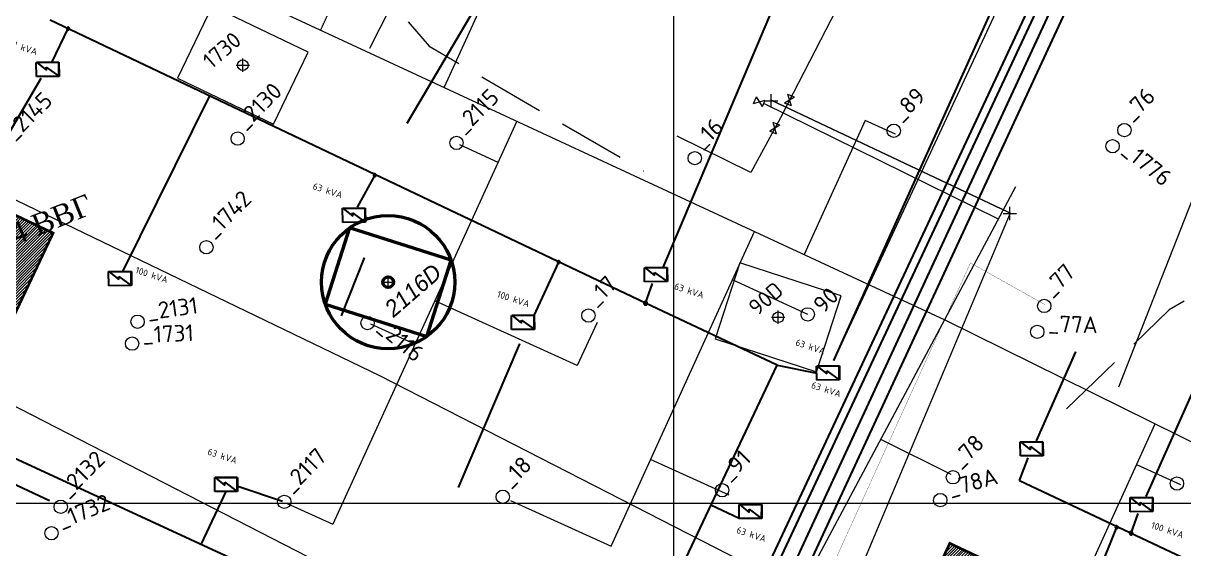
# Model space of a CAD drawing. Header units: millimetres. Extents: x 519 to 9564855, y -810 to 5021775.
# Drawn here: x 9528512 to 9529383, y 5000966 to 5001361 of the extents above; entities that cross this region are included whole.
import ezdxf

# ---------------------------------------------------------------- set-up
doc = ezdxf.new("R2010")
doc.units = ezdxf.units.MM
doc.header["$LTSCALE"] = 2
doc.header["$MEASUREMENT"] = 0
doc.header["$PDMODE"] = 2
doc.header["$PDSIZE"] = 5
for name, pattern in [('92051501$0$GROUND2', [35, 25, -10]), ('ACAD_ISO04W100', [30, 24, -3, 0, -3]), ('DASHED', [0.75, 0.5, -0.25])]:
    doc.linetypes.add(name, pattern=pattern)
for name, color, linetype in [('COMPOUND', 3, 'Continuous'), ('FIBERGLASS', 212, 'Continuous'), ('GRID_PULKOVO', 7, 'Continuous'), ('OilColl&Flowlines', 3, 'Continuous'), ('OLD WELLS(dr.bfr2000)', 24, 'Continuous'), ('ROAD_FIELD', 255, '92051501$0$GROUND2'), ('stage 7.frame', 7, 'Continuous'), ('vodovod', 5, 'Continuous'), ('Скважины на 2015 год', 7, 'Continuous'), ('ТХ_выкидные линии', 24, 'Continuous')]:
    doc.layers.add(name, color=color, linetype=linetype)
for name, color, linetype, lineweight in [('PPLINE_GAS', 4, 'GAS_LINE', 30), ('PWLINE', 6, 'Continuous', 20), ('severniy kollektor', 3, 'ACAD_ISO04W100', 30), ('WELLS(drilled after 2000y)', 6, 'Continuous', 40), ('Новый водовод', 5, 'g_122_vpr', 30), ('Скважины на 2023 год (доп.)', 201, 'Continuous', 20), ('Скважины на 2024 год-125', 10, 'Continuous', 40), ('Скважины на 2026', 222, 'Continuous', 50), ('Электро', 1, 'Continuous', 30), ('Электроснаб', 1, 'Continuous', 18), ('Электроснабжене', 1, 'Continuous', 18)]:
    doc.layers.add(name, color=color, linetype=linetype, lineweight=lineweight)
doc.styles.add('92051501$0$STANDARD', font='simplex.shx')
doc.styles.add('Elect', font='isocpeur.ttf')
doc.styles.add('Line_GUGK', font='')
doc.styles.get("Standard").update_dxf_attribs({"font": 'isocpeur.ttf', "width": 0.5})
doc.styles.get('Line_GUGK').set_extended_font_data('Bm431', italic=True)
doc.linetypes.add('g_122_vpr', pattern='A,2,-2,3,-0.6,["Впр",Line_GUGK,S=2,R=0,X=0,Y=-1],-6.4,3,-2,8,-2,8,-2,6', length=45)
doc.linetypes.add('GAS_LINE', pattern='A,0.5,-0.2,["G",92051501$0$STANDARD,S=0.1,R=0,X=-0.1,Y=-0.05],-0.05', length=0.75)
doc.linetypes.add('WTR_LINE', pattern='A,0.5,-0.2,["W",92051501$0$STANDARD,S=0.1,R=0,X=-0.1,Y=-0.05],-0.05', length=0.75)

msp = doc.modelspace()

# ---------------------------------------------------------------- hatches: boundary and pattern name
at = {"layer": 'Скважины на 2015 год', "linetype": 'ByBlock', "lineweight": 0, "ltscale": 5}
h = msp.add_hatch(dxfattribs=at)
h.set_pattern_fill('ANSI31', color=5, scale=12, style=0)
h.set_pattern_definition([(45, (0, 0), (-1.06066017178, 1.06066017178), [])])
h.paths.add_polyline_path([(9528504.837, 5001139.755), (9528423.237, 5001178.555), (9528453.437, 5001241.255), (9528534.737, 5001203.055)])
h.paths.add_polyline_path([(9528457.66573, 5001164.38848), (9528569.83702, 5001209.70837), (9528557.03941, 5001241.38372), (9528444.86813, 5001196.06383)], flags=9)
h = msp.add_hatch(dxfattribs=at)
h.set_pattern_fill('ANSI31', color=5, scale=12, style=0)
h.set_pattern_definition([(45, (754.0247, -271.4405), (-1.06066017178, 1.06066017178), [])])
h.paths.add_polyline_path([(9529258.86167, 5000868.31447), (9529177.26167, 5000907.11447), (9529207.46167, 5000969.81447), (9529288.76167, 5000931.61447)])
h.paths.add_polyline_path([(9529174.18148, 5000944.82339), (9529285.37945, 5000989.75004), (9529304.49339, 5000942.44112), (9529193.29542, 5000897.51447)], flags=9)

# ---------------------------------------------------------------- linework, layer by layer
at = {"color": 6, "linetype": 'ByBlock', "lineweight": 0, "ltscale": 80}
for p, q in [((9528514.119, 5001458.2, 0.01), (9529203.64282, 5001137.80937)), ((9529203.64282, 5001137.80937), (9529775.22333, 5000854.24428))]:
    msp.add_line(p, q, dxfattribs=at)
at = {"color": 6, "lineweight": 0}
for p, q in [((9529081.84756, 5001292.28708), (9529126.85286, 5001379.72333)), ((9529243.48848, 5001213.52576), (9529067.85305, 5001300.12934)), ((9529081.84756, 5001292.28708), (9529058.10751, 5001248.27667)), ((9529058.10751, 5001248.27667), (9529002.769, 5001275.533)), ((9529001.27283, 5000758.41517), (9529256.97889, 5001237.80145))]:
    msp.add_line(p, q, dxfattribs=at)
at = {"layer": 'COMPOUND', "lineweight": 0, "const_width": 2}
for points in [[(9528505.04563, 5001140.19668), (9528423.55244, 5001178.40501), (9528453.437, 5001241.255), (9528534.65885, 5001202.88955), (9528505.04563, 5001140.19668)], [(9529259.0703, 5000868.75615), (9529177.57711, 5000906.96448), (9529207.46167, 5000969.81447), (9529288.68351, 5000931.44902), (9529259.0703, 5000868.75615)]]:
    msp.add_lwpolyline(points, dxfattribs=at)
at = {"layer": 'GRID_PULKOVO', "lineweight": 0}
for p, q in [((9529000, 5011000), (9529000, 4992000)), ((9519000, 5001000), (9533000, 5001000))]:
    msp.add_line(p, q, dxfattribs=at)
at = {"layer": 'OilColl&Flowlines', "lineweight": 0}
msp.add_lwpolyline([(9529135.82347, 5000745.21225), (9529131.837, 5000746.855), (9529113.637, 5000760.055), (9528410.537, 5001121.555), (9528444.84768, 5001187.65532)], dxfattribs=at)
at = {"layer": 'OLD WELLS(dr.bfr2000)', "lineweight": 0}
for centre in [(9529165.4, 5001279.7), (9529338.4, 5001280.2), (9528673.1, 5001273.8), (9528837.3, 5001270.6), (9529329.6, 5001268.1), (9529016.1, 5001259.1), (9528649.6, 5001192.2), (9528936.3, 5001140.9), (9529100.8, 5001141.8), (9529278.3, 5001148.1), (9528598, 5001136.3), (9528770.6, 5001135.3), (9529273.1, 5001128.7), (9528593.9, 5001119.8), (9529209.8, 5001019.4), (9529036.6, 5001009.7), (9529377.9, 5001014.7), (9528708.1, 5001001), (9528872, 5001004.8), (9529200.3, 5001002.3), (9528540.3, 5000997.3), (9528533.4, 5000977.4)]:
    msp.add_circle(centre, 5, dxfattribs=at)
at = {"layer": 'PPLINE_GAS', "linetype": 'GAS_LINE', "lineweight": 0, "ltscale": 20}
for p, q in [((9528472.7, 5001244.1), (9528779.5, 5001095.9)), ((9528779.5, 5001095.9), (9529168.1, 5000896.8))]:
    msp.add_line(p, q, dxfattribs=at)
at = {"layer": 'PWLINE', "color": 6, "linetype": 'DASHED', "lineweight": 0, "ltscale": 0.3}
msp.add_line((9528735.40456, 5001355.37858, 0.00679), (9528823.73964, 5001547.09777), dxfattribs=at)
at = {"layer": 'PWLINE', "color": 6, "lineweight": 0}
for p, q in [((9529060.25238, 5001300.09948), (9529062.29359, 5001305.27517)), ((9529060.25238, 5001300.09948), (9529068.85457, 5001302.74432)), ((9529066.91322, 5001297.82181), (9529062.29359, 5001305.27517)), ((9529066.91322, 5001297.82181), (9529068.85457, 5001302.74432)), ((9529090.92827, 5001304.9987), (9529083.47491, 5001300.37907)), ((9529088.65061, 5001298.33786), (9529086.00577, 5001306.94005)), ((9529090.92827, 5001304.9987), (9529086.00577, 5001306.94005)), ((9529088.65061, 5001298.33786), (9529083.47491, 5001300.37907)), ((9529077.52259, 5001277.23195), (9529074.87774, 5001285.83415)), ((9529079.80025, 5001283.89279), (9529074.87774, 5001285.83415)), ((9529079.80025, 5001283.89279), (9529072.34689, 5001279.27316)), ((9529077.52259, 5001277.23195), (9529072.34689, 5001279.27316))]:
    msp.add_line(p, q, dxfattribs=at)
at = {"layer": 'ROAD_FIELD', "lineweight": 0, "flags": 128}
for points in [[(9527566.853, 5001840.395), (9528187.561, 5001701.414), (9528278.41573, 5001689.84587), (9528524.353, 5001685.987), (9528816.701, 5001343.301), (9528977.60795, 5001249.52662)], [(9529838.279, 5001316.507), (9529673.226, 5001294.669), (9529443.781, 5001187.255), (9529372.12688, 5001145.25938), (9529285.01105, 5001061.27434)]]:
    msp.add_lwpolyline(points, dxfattribs=at)
at = {"layer": 'severniy kollektor', "linetype": 'Continuous', "lineweight": 0}
msp.add_lwpolyline([(9529172.00405, 5002305.90097), (9529114.9734, 5002135.6546), (9529111.8907, 5002118.8999), (9529090.1766, 5002054.6441), (9528946.9422, 5001656.701), (9528924.8396, 5001608.2294), (9528882.0575, 5001529.5259), (9528812.9724, 5001414.4456), (9528795.2721, 5001387.5684), (9528772.12, 5001341.53)], dxfattribs=at)
at = {"layer": 'severniy kollektor', "linetype": 'Continuous', "lineweight": 0, "elevation": 0.1804}
msp.add_lwpolyline([(9529728.7482, 5002126.3315), (9529641.9653, 5001878.0033), (9529503.3763, 5001514.6599), (9529395.3764, 5001243.1631), (9529333.9974, 5001087.1802)], dxfattribs=at)
at = {"layer": 'stage 7.frame', "color": 6, "lineweight": 0}
msp.add_line((9529208.463, 5001021.404), (9529155.65223, 5001047.83877), dxfattribs=at)
at = {"layer": 'vodovod', "linetype": 'WTR_LINE', "lineweight": 0, "ltscale": 5, "const_width": 0.2}
msp.add_lwpolyline([(9529015.0833, 5000723.32951), (9529076.84359, 5000859.16322), (9529110.68292, 5000933.5884), (9529168.78782, 5001061.38254), (9529222.93089, 5001180.46314), (9529278.75116, 5001149.15664)], dxfattribs=at)
at = {"layer": 'WELLS(drilled after 2000y)', "linetype": 'ByBlock', "lineweight": 0, "ltscale": 200, "const_width": 0.2}
for points in [[(9528828.00777, 5001312.35004), (9528923.44172, 5001522.07267), (9529111.94289, 5001436.27918), (9529131.91775, 5001480.16694), (9529134.07266, 5001542.75346)], [(9529098.20529, 5001186.80143), (9529144.02156, 5001287.46665), (9529166.77566, 5001277.11046)], [(9528868.43151, 5001256.19377), (9528839.49566, 5001269.35146)], [(9528821.01518, 5001151.97192), (9528927.94444, 5001103.30468), (9528942.72166, 5001135.77246)], [(9528806.22248, 5001119.51118), (9528772.77466, 5001134.73446)], [(9529313.08066, 5000877.26446), (9529337.37729, 5000930.6478), (9529308.8642, 5000943.6251), (9529361.58223, 5001059.45452)]]:
    msp.add_lwpolyline(points, dxfattribs=at)
for points, elevation in [([(9528514.119, 5001458.2), (9528735.40456, 5001355.37858), (9529013.22506, 5001226.28792), (9529203.64282, 5001137.80937)], 0.01), ([(9528882.49988, 5001287.03001), (9528744.62239, 5000984.09246), (9528710.34466, 5000999.69346)], 0.00466), ([(9529060.952, 5001204.11136), (9528953.3407, 5000967.67317), (9528877.93166, 5001001.99446)], 0.00207), ([(9528982.9814, 5001032.79825), (9529041.78766, 5001006.03346)], 0.00207)]:
    msp.add_lwpolyline(points, dxfattribs=dict(at, elevation=elevation))
at = {"layer": 'Новый водовод', "color": 5, "linetype": 'WTR_LINE', "lineweight": 0, "ltscale": 40, "const_width": 1}
msp.add_lwpolyline([(9529073.59, 5001302.58), (9529252.8, 5001217.83), (9529066.5442, 5000774.6718)], dxfattribs=at)
at = {"layer": 'Новый водовод', "color": 5, "linetype": 'WTR_LINE', "lineweight": 0, "ltscale": 40}
for p in [(9529073.39, 5001302.28), (9529252.6, 5001217.53)]:
    msp.add_point(p, dxfattribs=at)
at = {"layer": 'Скважины на 2015 год', "color": 5, "linetype": 'ByBlock', "lineweight": 0, "ltscale": 5, "const_width": 0.2}
for points in [[(9528504.837, 5001139.755), (9528423.237, 5001178.555), (9528453.437, 5001241.255), (9528534.737, 5001203.055), (9528504.837, 5001139.755)], [(9529258.86167, 5000868.31447), (9529177.26167, 5000907.11447), (9529207.46167, 5000969.81447), (9529288.76167, 5000931.61447), (9529258.86167, 5000868.31447)]]:
    msp.add_lwpolyline(points, dxfattribs=at)
at = {"layer": 'Скважины на 2023 год (доп.)', "color": 0, "linetype": 'ByBlock', "lineweight": 0}
msp.add_lwpolyline([(9528726.03747, 5001338.76352), (9528653.89653, 5001373.34219), (9528627.96253, 5001319.23648), (9528700.10347, 5001284.65781)], close=True, dxfattribs=at)
msp.add_circle((9528677, 5001329), 4, dxfattribs=at)
msp.add_point((9528677, 5001329), dxfattribs=at)
at = {"layer": 'Скважины на 2024 год-125', "color": 0, "linetype": 'ByBlock', "lineweight": 0}
msp.add_lwpolyline([(9529031.38723, 5001123.42898), (9529107.47175, 5001098.70762), (9529126.01277, 5001155.77102), (9529049.92825, 5001180.49238)], close=True, dxfattribs=at)
msp.add_circle((9529078.7, 5001139.6), 4, dxfattribs=at)
msp.add_point((9529078.7, 5001139.6), dxfattribs=at)
at = {"layer": 'Скважины на 2026', "linetype": 'ByBlock', "ltscale": 50}
msp.add_lwpolyline([(9528738.77913, 5001149.56257), (9528815.00178, 5001125.27044), (9528833.22087, 5001182.43743), (9528756.99822, 5001206.72956)], close=True, dxfattribs=at)
msp.add_circle((9528786, 5001166), 50, dxfattribs=at)
at = {"layer": 'Скважины на 2026', "linetype": 'ByBlock'}
msp.add_circle((9528786, 5001166), 4, dxfattribs=at)
at = {"layer": 'Скважины на 2026', "linetype": 'ByBlock', "lineweight": 0}
msp.add_point((9528786, 5001166), dxfattribs=at)
at = {"layer": 'ТХ_выкидные линии', "lineweight": 0, "ltscale": 25}
for p, q in [((9528923.45677, 5001522.06582), (9528828.00777, 5001312.35004)), ((9528882.49988, 5001287.03001, 0.00466), (9528744.59446, 5000984.10517)), ((9529144.02156, 5001287.46665), (9529098.20529, 5001186.80143)), ((9529166.77566, 5001277.11046), (9529144.02156, 5001287.46665)), ((9528839.49566, 5001269.35146), (9528868.43151, 5001256.19377)), ((9528953.32383, 5000967.68084), (9529060.952, 5001204.11136, 0.00207)), ((9529100.8, 5001141.8), (9529044.39314, 5001167.77379)), ((9528927.94444, 5001103.30468), (9528820.99971, 5001151.97897)), ((9528772.77466, 5001134.73446), (9528806.22248, 5001119.51118)), ((9528942.72166, 5001135.77246), (9528927.94444, 5001103.30468)), ((9529308.8642, 5000943.6251), (9529361.58223, 5001059.45452)), ((9529041.78766, 5001006.03346), (9528982.96454, 5001032.80592)), ((9529380.83766, 5001013.72446), (9529347.64472, 5001028.83173)), ((9528710.34466, 5000999.69346), (9528744.59446, 5000984.10517)), ((9528877.93166, 5001001.99446), (9528953.32383, 5000967.68084))]:
    msp.add_line(p, q, dxfattribs=at)
at = {"layer": 'Электро'}
for p, q in [((9529655.30924, 5002203.91016, 0), (9528772.76301, 5000315.04433, 0)), ((9529647.39085, 5002172.55133, 0), (9528778.60908, 5000313.14483, 0)), ((9528800.23721, 5001285.45238, -0.00006), (9528948.30282, 5001536.21703, -0.00006)), ((9528979.17496, 5001150.11899, -0.00006), (9528532.36599, 5001362.86425, -0.00006)), ((9528533.65308, 5001331.09586, -0.00006), (9528545.84212, 5001356.4433, -0.00006)), ((9528521.98142, 5001331.02443, 0), (9528539.02985, 5001331.12876, 0)), ((9528522.04612, 5001320.45207, 0), (9528521.98142, 5001331.02443, 0)), ((9528538.9326, 5001331.03031, 0), (9528522.337, 5001330.92875, 0)), ((9528522.337, 5001330.92875, 0), (9528529.54878, 5001325.10151, 0)), ((9528538.85891, 5001320.58785, 0), (9528538.9326, 5001331.03031, 0)), ((9528539.02985, 5001331.12876, 0), (9528539.09455, 5001320.55641, 0)), ((9528497.0926, 5001270.32423, -0.00006), (9528525.56284, 5001319.28846, -0.00006)), ((9528539.09455, 5001320.55641, 0), (9528522.04612, 5001320.45207, 0)), ((9528529.54878, 5001325.10151, 0), (9528529.53424, 5001327.47675, 0)), ((9528529.53424, 5001327.47675, 0), (9528538.85891, 5001320.58785, 0)), ((9528775.89657, 5001246.34454, -0.00006), (9528762.72158, 5001222.20309, -0.00006)), ((9528751.82989, 5001221.48259, 0), (9528768.87832, 5001221.58693, 0)), ((9528751.89459, 5001210.91024, 0), (9528751.82989, 5001221.48259, 0)), ((9528768.78107, 5001221.48848, 0), (9528752.18547, 5001221.38691, 0)), ((9528752.18547, 5001221.38691, 0), (9528759.39725, 5001215.55968, 0)), ((9528759.39725, 5001215.55968, 0), (9528759.38271, 5001217.93491, 0)), ((9528759.38271, 5001217.93491, 0), (9528768.70737, 5001211.04602, 0)), ((9528768.70737, 5001211.04602, 0), (9528768.78107, 5001221.48848, 0)), ((9528768.87832, 5001221.58693, 0), (9528768.94302, 5001211.01458, 0)), ((9528768.94302, 5001211.01458, 0), (9528751.89459, 5001210.91024, 0)), ((9528768.13727, 5001184.36107, -0.00006), (9528750.84706, 5001140.68088, -0.00006)), ((9528895.5687, 5001141.02213, -0.00006), (9528913.98297, 5001181.03562, -0.00006)), ((9528576.26726, 5001173.90761), (9528593.3157, 5001174.01195)), ((9528576.33197, 5001163.33526), (9528576.26726, 5001173.90761)), ((9528576.62284, 5001173.81193), (9528583.83462, 5001167.9847)), ((9528593.14475, 5001163.47103), (9528593.21844, 5001173.9135)), ((9528593.3157, 5001174.01195), (9528593.3804, 5001163.43959)), ((9528978.41284, 5001176.85261, 0), (9528995.46127, 5001176.95694, 0)), ((9528978.47755, 5001166.28026, 0), (9528978.41284, 5001176.85261, 0)), ((9528995.36402, 5001176.85849, 0), (9528978.76842, 5001176.75693, 0)), ((9528978.76842, 5001176.75693, 0), (9528985.9802, 5001170.9297, 0)), ((9528985.9802, 5001170.9297, 0), (9528985.96566, 5001173.30493, 0)), ((9528985.96566, 5001173.30493, 0), (9528995.29033, 5001166.41603, 0)), ((9528995.29033, 5001166.41603, 0), (9528995.36402, 5001176.85849, 0)), ((9528995.46127, 5001176.95694, 0), (9528995.52598, 5001166.38459, 0)), ((9528593.3804, 5001163.43959), (9528576.33197, 5001163.33526)), ((9528583.83462, 5001167.9847), (9528583.82009, 5001170.35993)), ((9528583.82009, 5001170.35993), (9528593.14475, 5001163.47103)), ((9528995.52598, 5001166.38459, 0), (9528978.47755, 5001166.28026, 0)), ((9528979.17496, 5001150.11899, -0.00006), (9528984.35257, 5001164.87698, -0.00006)), ((9529077.78938, 5001103.69675, -0.00006), (9528979.17496, 5001150.11899, -0.00006)), ((9528878.61752, 5001141.01624, 0), (9528895.66595, 5001141.12058, 0)), ((9528878.68223, 5001130.44389, 0), (9528878.61752, 5001141.01624, 0)), ((9528895.5687, 5001141.02213, 0), (9528878.9731, 5001140.92057, 0)), ((9528878.9731, 5001140.92057, 0), (9528886.18488, 5001135.09333, 0)), ((9528886.18488, 5001135.09333, 0), (9528886.17034, 5001137.46857, 0)), ((9528886.17034, 5001137.46857, 0), (9528895.49501, 5001130.57967, 0)), ((9528895.49501, 5001130.57967, 0), (9528895.5687, 5001141.02213, 0)), ((9528895.66595, 5001141.12058, 0), (9528895.73066, 5001130.54823, 0)), ((9528895.73066, 5001130.54823, 0), (9528878.68223, 5001130.44389, 0)), ((9528884.49971, 5001119.5662, 0), (9528838.6002, 5001011.82443, 0)), ((9528948.62165, 5000829.30672, -0.00006), (9529077.78938, 5001103.69675, -0.00006)), ((9529107.50802, 5001102.97461, 0.00006), (9529124.55645, 5001103.07895, 0.00006)), ((9529107.57272, 5001092.40226, 0.00006), (9529107.50802, 5001102.97461, 0.00006)), ((9529124.4592, 5001102.9805, 0.00006), (9529107.8636, 5001102.87893, 0.00006)), ((9529107.8636, 5001102.87893, 0.00006), (9529115.07538, 5001097.0517, 0.00006)), ((9529124.3855, 5001092.53804, 0.00006), (9529124.4592, 5001102.9805, 0.00006)), ((9529124.55645, 5001103.07895, 0.00006), (9529124.62115, 5001092.5066, 0.00006)), ((9529115.07538, 5001097.0517, 0.00006), (9529115.06084, 5001099.42693, 0.00006)), ((9529115.06084, 5001099.42693, 0.00006), (9529124.3855, 5001092.53804, 0.00006)), ((9529124.62115, 5001092.5066, 0.00006), (9529107.57272, 5001092.40226, 0.00006)), ((9528948.62165, 5000829.30672, -0.00006), (9528413.71211, 5001075.95935, -0.00006)), ((9529260.31269, 5001046.00863, 0.00006), (9529277.36112, 5001046.11297, 0.00006)), ((9529260.3774, 5001035.43628, 0.00006), (9529260.31269, 5001046.00863, 0.00006)), ((9529277.26387, 5001046.01452, 0.00006), (9529260.66827, 5001045.91295, 0.00006)), ((9529260.66827, 5001045.91295, 0.00006), (9529267.88005, 5001040.08572, 0.00006)), ((9529267.88005, 5001040.08572, 0.00006), (9529267.86551, 5001042.46095, 0.00006)), ((9529267.86551, 5001042.46095, 0.00006), (9529277.19018, 5001035.57205, 0.00006)), ((9529277.19018, 5001035.57205, 0.00006), (9529277.26387, 5001046.01452, 0.00006)), ((9529277.36112, 5001046.11297, 0.00006), (9529277.42583, 5001035.54061, 0.00006)), ((9529259.81402, 5001016.99817, 0), (9529266.25242, 5001034.033, 0)), ((9529277.42583, 5001035.54061, 0.00006), (9529260.3774, 5001035.43628, 0.00006)), ((9528531.96087, 5001001.84259), (9528476.69086, 5001027.66973, -0.00005)), ((9528655.86329, 5001019.24104, 0), (9528672.91172, 5001019.34537, 0)), ((9528655.92799, 5001008.66868, 0), (9528655.86329, 5001019.24104, 0)), ((9528672.81447, 5001019.24692, 0), (9528656.21887, 5001019.14536, 0)), ((9528656.21887, 5001019.14536, 0), (9528663.43065, 5001013.31812, 0)), ((9528663.43065, 5001013.31812, 0), (9528663.41611, 5001015.69336, 0)), ((9528663.41611, 5001015.69336, 0), (9528672.74078, 5001008.80446, 0)), ((9528672.74078, 5001008.80446, 0), (9528672.81447, 5001019.24692, 0)), ((9528672.91172, 5001019.34537, 0), (9528672.97643, 5001008.77302, 0)), ((9529259.81402, 5001016.99817, 0), (9529456.68352, 5000923.92385, 0)), ((9528672.97643, 5001008.77302, 0), (9528655.92799, 5001008.66868, 0)), ((9528706.76509, 5001001.34648, -0.00006), (9528673.15812, 5001012.46642, -0.00006)), ((9529049.43, 5000988.42349, 0), (9529028.22428, 5000998.40598, -0.00006)), ((9529049.3653, 5000998.99584, 0), (9529066.41373, 5000999.10017, 0)), ((9529049.43, 5000988.42349, 0), (9529049.3653, 5000998.99584, 0)), ((9529066.31648, 5000999.00172, 0), (9529049.72088, 5000998.90016, 0)), ((9529049.72088, 5000998.90016, 0), (9529056.93266, 5000993.07293, 0)), ((9529066.24279, 5000988.55926, 0), (9529066.31648, 5000999.00172, 0)), ((9529066.41373, 5000999.10017, 0), (9529066.47843, 5000988.52782, 0)), ((9529342.76181, 5001004.15611, 0), (9529359.81024, 5001004.26045, 0)), ((9529342.82651, 5000993.58376, 0), (9529342.76181, 5001004.15611, 0)), ((9529359.71299, 5001004.162, 0), (9529343.11739, 5001004.06043, 0)), ((9529343.11739, 5001004.06043, 0), (9529350.32917, 5000998.2332, 0)), ((9529350.32917, 5000998.2332, 0), (9529350.31463, 5001000.60843, 0)), ((9529350.31463, 5001000.60843, 0), (9529359.6393, 5000993.71954, 0)), ((9529359.6393, 5000993.71954, 0), (9529359.71299, 5001004.162, 0)), ((9529359.81024, 5001004.26045, 0), (9529359.87494, 5000993.6881, 0)), ((9529066.47843, 5000988.52782, 0), (9529049.43, 5000988.42349, 0)), ((9529056.93266, 5000993.07293, 0), (9529056.91812, 5000995.44816, 0)), ((9529056.91812, 5000995.44816, 0), (9529066.24279, 5000988.55926, 0)), ((9529359.87494, 5000993.6881, 0), (9529342.82651, 5000993.58376, 0)), ((9529343.52393, 5000977.4225, -0.00006), (9529348.70154, 5000992.18048, -0.00006)), ((9529332.55568, 5000981.97193, 0), (9529290.53532, 5000877.3173, 0))]:
    msp.add_line(p, q, dxfattribs=at)
at = {"layer": 'Электро', "ltscale": 0.05}
for p, q in [((9528992.31592, 5001176.93769, -0.00006), (9529149.49711, 5001547.9203, -0.00006)), ((9529120.48457, 5001107.05198, 0), (9529274.19658, 5001448.31735, 0)), ((9529531.93757, 5001404.76598, -0.00006), (9529354.57619, 5001004.90769, -0.00006)), ((9529301.81395, 5001113.68878, 0), (9529272.12707, 5001046.7602, 0)), ((9528645.60986, 5000969.02877, -0.00006), (9528664.45221, 5001008.72085, -0.00006))]:
    msp.add_line(p, q, dxfattribs=at)
at = {"layer": 'Электро', "ltscale": 50}
for p, q in [((9528651.88752, 5001305.95483, -0.00006), (9528586.67997, 5001173.87348)), ((9529077.78938, 5001103.69675, -0.00006), (9529107.54037, 5001097.68844, 0.00006))]:
    msp.add_line(p, q, dxfattribs=at)
at = {"layer": 'Электро', "elevation": -0.00006}
for points in [[(9528790.95275, 5000306.4238), (9529596.95307, 5002048.26732)], [(9529599.6397, 5002029.34297), (9528800.12121, 5000302.43139)]]:
    msp.add_lwpolyline(points, dxfattribs=at)
at = {"layer": 'Электро', "ltscale": 25}
for centre, radius, start, end in [((9528545.84157, 5001356.44348, -0.00006), 1, 162, 342), ((9528545.84157, 5001356.44348, -0.00006), 1, 342, 162), ((9528775.89602, 5001246.34473, -0.00006), 1, 162, 342), ((9528775.89602, 5001246.34473, -0.00006), 1, 342, 162), ((9528913.98242, 5001181.03581, -0.00006), 1, 162, 342), ((9528913.98242, 5001181.03581, -0.00006), 1, 342, 162), ((9528979.17496, 5001150.11899, -0.00006), 1.25, 162, 342), ((9528979.17496, 5001150.11899, -0.00006), 1.25, 342, 162), ((9529332.55568, 5000981.97193, 0), 1, 162, 342), ((9529332.55568, 5000981.97193, 0), 1, 342, 162), ((9529343.52393, 5000977.4225, -0.00006), 1.25, 162, 342), ((9529343.52393, 5000977.4225, -0.00006), 1.25, 342, 162)]:
    msp.add_arc(centre, radius, start, end, dxfattribs=at)
at = {"layer": 'Электроснаб', "color": 1, "lineweight": 0}
for p, q in [((9529655.30924, 5002203.91016, 0), (9528772.76301, 5000315.04433, 0)), ((9529647.39085, 5002172.55133, 0), (9528778.60908, 5000313.14483, 0)), ((9528979.17496, 5001150.11899, -0.00006), (9528532.36599, 5001362.86425, -0.00006)), ((9529077.78938, 5001103.69675, -0.00006), (9528979.17496, 5001150.11899, -0.00006)), ((9528948.62165, 5000829.30672, -0.00006), (9529077.78938, 5001103.69675, -0.00006)), ((9528948.62165, 5000829.30672, -0.00006), (9528413.71211, 5001075.95935, -0.00006)), ((9529259.81402, 5001016.99817, 0), (9529266.25242, 5001034.033, 0)), ((9529259.81402, 5001016.99817, 0), (9529456.68352, 5000923.92385, 0)), ((9529049.43, 5000988.42349, 0), (9529028.22428, 5000998.40598, -0.00006)), ((9529343.52393, 5000977.4225, -0.00006), (9529348.70154, 5000992.18048, -0.00006)), ((9529332.55568, 5000981.97193, 0), (9529290.53532, 5000877.3173, 0))]:
    msp.add_line(p, q, dxfattribs=at)
at = {"layer": 'Электроснаб', "color": 1, "linetype": 'ByBlock', "lineweight": 0, "ltscale": 0.05}
for p, q in [((9528992.31592, 5001176.93769, -0.00006), (9529149.49711, 5001547.9203, -0.00006)), ((9529531.93757, 5001404.76598, -0.00006), (9529354.57619, 5001004.90769, -0.00006)), ((9529301.81395, 5001113.68878, 0), (9529272.12707, 5001046.7602, 0)), ((9528645.60986, 5000969.02877, -0.00006), (9528664.45221, 5001008.72085, -0.00006))]:
    msp.add_line(p, q, dxfattribs=at)
at = {"layer": 'Электроснаб', "color": 1, "linetype": 'ByBlock', "lineweight": 0}
for p, q in [((9528800.23721, 5001285.45238, -0.00006), (9528948.30282, 5001536.21703, -0.00006)), ((9528533.65308, 5001331.09586, -0.00006), (9528545.84212, 5001356.4433, -0.00006)), ((9528521.98142, 5001331.02443, 0), (9528539.02985, 5001331.12876, 0)), ((9528522.04612, 5001320.45207, 0), (9528521.98142, 5001331.02443, 0)), ((9528538.9326, 5001331.03031, 0), (9528522.337, 5001330.92875, 0)), ((9528522.337, 5001330.92875, 0), (9528529.54878, 5001325.10151, 0)), ((9528538.85891, 5001320.58785, 0), (9528538.9326, 5001331.03031, 0)), ((9528539.02985, 5001331.12876, 0), (9528539.09455, 5001320.55641, 0)), ((9528497.0926, 5001270.32423, -0.00006), (9528525.56284, 5001319.28846, -0.00006)), ((9528539.09455, 5001320.55641, 0), (9528522.04612, 5001320.45207, 0)), ((9528529.54878, 5001325.10151, 0), (9528529.53424, 5001327.47675, 0)), ((9528529.53424, 5001327.47675, 0), (9528538.85891, 5001320.58785, 0)), ((9528775.89657, 5001246.34454, -0.00006), (9528762.72158, 5001222.20309, -0.00006)), ((9528751.82989, 5001221.48259, 0), (9528768.87832, 5001221.58693, 0)), ((9528751.89459, 5001210.91024, 0), (9528751.82989, 5001221.48259, 0)), ((9528768.78107, 5001221.48848, 0), (9528752.18547, 5001221.38691, 0)), ((9528752.18547, 5001221.38691, 0), (9528759.39725, 5001215.55968, 0)), ((9528759.39725, 5001215.55968, 0), (9528759.38271, 5001217.93491, 0)), ((9528759.38271, 5001217.93491, 0), (9528768.70737, 5001211.04602, 0)), ((9528768.70737, 5001211.04602, 0), (9528768.78107, 5001221.48848, 0)), ((9528768.87832, 5001221.58693, 0), (9528768.94302, 5001211.01458, 0)), ((9528768.94302, 5001211.01458, 0), (9528751.89459, 5001210.91024, 0)), ((9528768.13727, 5001184.36107, -0.00006), (9528750.84706, 5001140.68088, -0.00006)), ((9528895.5687, 5001141.02213, -0.00006), (9528913.98297, 5001181.03562, -0.00006)), ((9528576.26726, 5001173.90761), (9528593.3157, 5001174.01195)), ((9528576.33197, 5001163.33526), (9528576.26726, 5001173.90761)), ((9528576.62284, 5001173.81193), (9528583.83462, 5001167.9847)), ((9528593.14475, 5001163.47103), (9528593.21844, 5001173.9135)), ((9528593.3157, 5001174.01195), (9528593.3804, 5001163.43959)), ((9528978.41284, 5001176.85261, 0), (9528995.46127, 5001176.95694, 0)), ((9528978.47755, 5001166.28026, 0), (9528978.41284, 5001176.85261, 0)), ((9528995.36402, 5001176.85849, 0), (9528978.76842, 5001176.75693, 0)), ((9528978.76842, 5001176.75693, 0), (9528985.9802, 5001170.9297, 0)), ((9528985.9802, 5001170.9297, 0), (9528985.96566, 5001173.30493, 0)), ((9528985.96566, 5001173.30493, 0), (9528995.29033, 5001166.41603, 0)), ((9528995.29033, 5001166.41603, 0), (9528995.36402, 5001176.85849, 0)), ((9528995.46127, 5001176.95694, 0), (9528995.52598, 5001166.38459, 0)), ((9528593.3804, 5001163.43959), (9528576.33197, 5001163.33526)), ((9528583.83462, 5001167.9847), (9528583.82009, 5001170.35993)), ((9528583.82009, 5001170.35993), (9528593.14475, 5001163.47103)), ((9528995.52598, 5001166.38459, 0), (9528978.47755, 5001166.28026, 0)), ((9528979.17496, 5001150.11899, -0.00006), (9528984.35257, 5001164.87698, -0.00006)), ((9528878.61752, 5001141.01624, 0), (9528895.66595, 5001141.12058, 0)), ((9528878.68223, 5001130.44389, 0), (9528878.61752, 5001141.01624, 0)), ((9528895.5687, 5001141.02213, 0), (9528878.9731, 5001140.92057, 0)), ((9528878.9731, 5001140.92057, 0), (9528886.18488, 5001135.09333, 0)), ((9528886.18488, 5001135.09333, 0), (9528886.17034, 5001137.46857, 0)), ((9528886.17034, 5001137.46857, 0), (9528895.49501, 5001130.57967, 0)), ((9528895.49501, 5001130.57967, 0), (9528895.5687, 5001141.02213, 0)), ((9528895.66595, 5001141.12058, 0), (9528895.73066, 5001130.54823, 0)), ((9528895.73066, 5001130.54823, 0), (9528878.68223, 5001130.44389, 0)), ((9528884.49971, 5001119.5662, 0), (9528838.6002, 5001011.82443, 0)), ((9529107.50802, 5001102.97461, 0.00006), (9529124.55645, 5001103.07895, 0.00006)), ((9529107.57272, 5001092.40226, 0.00006), (9529107.50802, 5001102.97461, 0.00006)), ((9529124.4592, 5001102.9805, 0.00006), (9529107.8636, 5001102.87893, 0.00006)), ((9529107.8636, 5001102.87893, 0.00006), (9529115.07538, 5001097.0517, 0.00006)), ((9529124.3855, 5001092.53804, 0.00006), (9529124.4592, 5001102.9805, 0.00006)), ((9529124.55645, 5001103.07895, 0.00006), (9529124.62115, 5001092.5066, 0.00006)), ((9529115.07538, 5001097.0517, 0.00006), (9529115.06084, 5001099.42693, 0.00006)), ((9529115.06084, 5001099.42693, 0.00006), (9529124.3855, 5001092.53804, 0.00006)), ((9529124.62115, 5001092.5066, 0.00006), (9529107.57272, 5001092.40226, 0.00006)), ((9529260.31269, 5001046.00863, 0.00006), (9529277.36112, 5001046.11297, 0.00006)), ((9529260.3774, 5001035.43628, 0.00006), (9529260.31269, 5001046.00863, 0.00006)), ((9529277.26387, 5001046.01452, 0.00006), (9529260.66827, 5001045.91295, 0.00006)), ((9529260.66827, 5001045.91295, 0.00006), (9529267.88005, 5001040.08572, 0.00006)), ((9529267.88005, 5001040.08572, 0.00006), (9529267.86551, 5001042.46095, 0.00006)), ((9529267.86551, 5001042.46095, 0.00006), (9529277.19018, 5001035.57205, 0.00006)), ((9529277.19018, 5001035.57205, 0.00006), (9529277.26387, 5001046.01452, 0.00006)), ((9529277.36112, 5001046.11297, 0.00006), (9529277.42583, 5001035.54061, 0.00006)), ((9529277.42583, 5001035.54061, 0.00006), (9529260.3774, 5001035.43628, 0.00006)), ((9528531.96087, 5001001.84259), (9528476.69086, 5001027.66973, -0.00005)), ((9528655.86329, 5001019.24104, 0), (9528672.91172, 5001019.34537, 0)), ((9528655.92799, 5001008.66868, 0), (9528655.86329, 5001019.24104, 0)), ((9528672.81447, 5001019.24692, 0), (9528656.21887, 5001019.14536, 0)), ((9528656.21887, 5001019.14536, 0), (9528663.43065, 5001013.31812, 0)), ((9528663.43065, 5001013.31812, 0), (9528663.41611, 5001015.69336, 0)), ((9528663.41611, 5001015.69336, 0), (9528672.74078, 5001008.80446, 0)), ((9528672.74078, 5001008.80446, 0), (9528672.81447, 5001019.24692, 0)), ((9528672.91172, 5001019.34537, 0), (9528672.97643, 5001008.77302, 0)), ((9528672.97643, 5001008.77302, 0), (9528655.92799, 5001008.66868, 0)), ((9528706.76509, 5001001.34648, -0.00006), (9528673.15812, 5001012.46642, -0.00006)), ((9529049.3653, 5000998.99584, 0), (9529066.41373, 5000999.10017, 0)), ((9529049.43, 5000988.42349, 0), (9529049.3653, 5000998.99584, 0)), ((9529066.31648, 5000999.00172, 0), (9529049.72088, 5000998.90016, 0)), ((9529049.72088, 5000998.90016, 0), (9529056.93266, 5000993.07293, 0)), ((9529066.24279, 5000988.55926, 0), (9529066.31648, 5000999.00172, 0)), ((9529066.41373, 5000999.10017, 0), (9529066.47843, 5000988.52782, 0)), ((9529342.76181, 5001004.15611, 0), (9529359.81024, 5001004.26045, 0)), ((9529342.82651, 5000993.58376, 0), (9529342.76181, 5001004.15611, 0)), ((9529359.71299, 5001004.162, 0), (9529343.11739, 5001004.06043, 0)), ((9529343.11739, 5001004.06043, 0), (9529350.32917, 5000998.2332, 0)), ((9529350.32917, 5000998.2332, 0), (9529350.31463, 5001000.60843, 0)), ((9529350.31463, 5001000.60843, 0), (9529359.6393, 5000993.71954, 0)), ((9529359.6393, 5000993.71954, 0), (9529359.71299, 5001004.162, 0)), ((9529359.81024, 5001004.26045, 0), (9529359.87494, 5000993.6881, 0)), ((9529066.47843, 5000988.52782, 0), (9529049.43, 5000988.42349, 0)), ((9529056.93266, 5000993.07293, 0), (9529056.91812, 5000995.44816, 0)), ((9529056.91812, 5000995.44816, 0), (9529066.24279, 5000988.55926, 0)), ((9529359.87494, 5000993.6881, 0), (9529342.82651, 5000993.58376, 0))]:
    msp.add_line(p, q, dxfattribs=at)
at = {"layer": 'Электроснаб', "color": 1, "linetype": 'ByBlock', "lineweight": 0, "ltscale": 50}
for p, q in [((9528651.88752, 5001305.95483, -0.00006), (9528586.67997, 5001173.87348)), ((9529077.78938, 5001103.69675, -0.00006), (9529107.54037, 5001097.68844, 0.00006))]:
    msp.add_line(p, q, dxfattribs=at)
at = {"layer": 'Электроснаб', "color": 1, "lineweight": 0, "elevation": -0.00006}
for points in [[(9528790.95275, 5000306.4238), (9529596.95307, 5002048.26732)], [(9529599.6397, 5002029.34297), (9528800.12121, 5000302.43139)]]:
    msp.add_lwpolyline(points, dxfattribs=at)
at = {"layer": 'Электроснаб', "color": 1, "linetype": 'ByBlock', "lineweight": 0, "ltscale": 25}
for centre, radius, start, end in [((9528545.84157, 5001356.44348, -0.00006), 1, 162, 342), ((9528545.84157, 5001356.44348, -0.00006), 1, 342, 162), ((9528775.89602, 5001246.34473, -0.00006), 1, 162, 342), ((9528775.89602, 5001246.34473, -0.00006), 1, 342, 162), ((9528913.98242, 5001181.03581, -0.00006), 1, 162, 342), ((9528913.98242, 5001181.03581, -0.00006), 1, 342, 162), ((9528979.17496, 5001150.11899, -0.00006), 1.25, 162, 342), ((9528979.17496, 5001150.11899, -0.00006), 1.25, 342, 162), ((9529332.55568, 5000981.97193, 0), 1, 162, 342), ((9529332.55568, 5000981.97193, 0), 1, 342, 162), ((9529343.52393, 5000977.4225, -0.00006), 1.25, 162, 342), ((9529343.52393, 5000977.4225, -0.00006), 1.25, 342, 162)]:
    msp.add_arc(centre, radius, start, end, dxfattribs=at)
at = {"layer": 'Электроснабжене', "color": 1, "lineweight": 0}
for p, q in [((9529655.30924, 5002203.91016, 0), (9528772.76301, 5000315.04433, 0)), ((9529647.39085, 5002172.55133, 0), (9528778.60908, 5000313.14483, 0)), ((9528979.17496, 5001150.11899, -0.00006), (9528532.36599, 5001362.86425, -0.00006)), ((9529077.78938, 5001103.69675, -0.00006), (9528979.17496, 5001150.11899, -0.00006)), ((9528948.62165, 5000829.30672, -0.00006), (9529077.78938, 5001103.69675, -0.00006)), ((9528948.62165, 5000829.30672, -0.00006), (9528413.71211, 5001075.95935, -0.00006)), ((9529259.81402, 5001016.99817, 0), (9529266.25242, 5001034.033, 0)), ((9529259.81402, 5001016.99817, 0), (9529456.68352, 5000923.92385, 0)), ((9529049.43, 5000988.42349, 0), (9529028.22428, 5000998.40598, -0.00006)), ((9529343.52393, 5000977.4225, -0.00006), (9529348.70154, 5000992.18048, -0.00006)), ((9529332.55568, 5000981.97193, 0), (9529290.53532, 5000877.3173, 0))]:
    msp.add_line(p, q, dxfattribs=at)
at = {"layer": 'Электроснабжене', "color": 1, "linetype": 'ByBlock', "lineweight": 0, "ltscale": 0.05}
for p, q in [((9528992.31592, 5001176.93769, -0.00006), (9529149.49711, 5001547.9203, -0.00006)), ((9529120.48457, 5001107.05198, 0), (9529276.19728, 5001442.44719)), ((9529531.93757, 5001404.76598, -0.00006), (9529354.57619, 5001004.90769, -0.00006)), ((9529301.81395, 5001113.68878, 0), (9529272.12707, 5001046.7602, 0)), ((9528645.60986, 5000969.02877, -0.00006), (9528664.45221, 5001008.72085, -0.00006))]:
    msp.add_line(p, q, dxfattribs=at)
at = {"layer": 'Электроснабжене', "color": 1, "linetype": 'ByBlock', "lineweight": 0}
for p, q in [((9528800.23721, 5001285.45238, -0.00006), (9528948.30282, 5001536.21703, -0.00006)), ((9528533.65308, 5001331.09586, -0.00006), (9528545.84212, 5001356.4433, -0.00006)), ((9528521.98142, 5001331.02443, 0), (9528539.02985, 5001331.12876, 0)), ((9528522.04612, 5001320.45207, 0), (9528521.98142, 5001331.02443, 0)), ((9528538.9326, 5001331.03031, 0), (9528522.337, 5001330.92875, 0)), ((9528522.337, 5001330.92875, 0), (9528529.54878, 5001325.10151, 0)), ((9528538.85891, 5001320.58785, 0), (9528538.9326, 5001331.03031, 0)), ((9528539.02985, 5001331.12876, 0), (9528539.09455, 5001320.55641, 0)), ((9528497.0926, 5001270.32423, -0.00006), (9528525.56284, 5001319.28846, -0.00006)), ((9528539.09455, 5001320.55641, 0), (9528522.04612, 5001320.45207, 0)), ((9528529.54878, 5001325.10151, 0), (9528529.53424, 5001327.47675, 0)), ((9528529.53424, 5001327.47675, 0), (9528538.85891, 5001320.58785, 0)), ((9528775.89657, 5001246.34454, -0.00006), (9528762.72158, 5001222.20309, -0.00006)), ((9528751.82989, 5001221.48259, 0), (9528768.87832, 5001221.58693, 0)), ((9528751.89459, 5001210.91024, 0), (9528751.82989, 5001221.48259, 0)), ((9528768.78107, 5001221.48848, 0), (9528752.18547, 5001221.38691, 0)), ((9528752.18547, 5001221.38691, 0), (9528759.39725, 5001215.55968, 0)), ((9528759.39725, 5001215.55968, 0), (9528759.38271, 5001217.93491, 0)), ((9528759.38271, 5001217.93491, 0), (9528768.70737, 5001211.04602, 0)), ((9528768.70737, 5001211.04602, 0), (9528768.78107, 5001221.48848, 0)), ((9528768.87832, 5001221.58693, 0), (9528768.94302, 5001211.01458, 0)), ((9528768.94302, 5001211.01458, 0), (9528751.89459, 5001210.91024, 0)), ((9528768.13727, 5001184.36107, -0.00006), (9528750.84706, 5001140.68088, -0.00006)), ((9528895.5687, 5001141.02213, -0.00006), (9528913.98297, 5001181.03562, -0.00006)), ((9528576.26726, 5001173.90761), (9528593.3157, 5001174.01195)), ((9528576.33197, 5001163.33526), (9528576.26726, 5001173.90761)), ((9528576.62284, 5001173.81193), (9528583.83462, 5001167.9847)), ((9528593.14475, 5001163.47103), (9528593.21844, 5001173.9135)), ((9528593.3157, 5001174.01195), (9528593.3804, 5001163.43959)), ((9528978.41284, 5001176.85261, 0), (9528995.46127, 5001176.95694, 0)), ((9528978.47755, 5001166.28026, 0), (9528978.41284, 5001176.85261, 0)), ((9528995.36402, 5001176.85849, 0), (9528978.76842, 5001176.75693, 0)), ((9528978.76842, 5001176.75693, 0), (9528985.9802, 5001170.9297, 0)), ((9528985.9802, 5001170.9297, 0), (9528985.96566, 5001173.30493, 0)), ((9528985.96566, 5001173.30493, 0), (9528995.29033, 5001166.41603, 0)), ((9528995.29033, 5001166.41603, 0), (9528995.36402, 5001176.85849, 0)), ((9528995.46127, 5001176.95694, 0), (9528995.52598, 5001166.38459, 0)), ((9528593.3804, 5001163.43959), (9528576.33197, 5001163.33526)), ((9528583.83462, 5001167.9847), (9528583.82009, 5001170.35993)), ((9528583.82009, 5001170.35993), (9528593.14475, 5001163.47103)), ((9528995.52598, 5001166.38459, 0), (9528978.47755, 5001166.28026, 0)), ((9528979.17496, 5001150.11899, -0.00006), (9528984.35257, 5001164.87698, -0.00006)), ((9528878.61752, 5001141.01624, 0), (9528895.66595, 5001141.12058, 0)), ((9528878.68223, 5001130.44389, 0), (9528878.61752, 5001141.01624, 0)), ((9528895.5687, 5001141.02213, 0), (9528878.9731, 5001140.92057, 0)), ((9528878.9731, 5001140.92057, 0), (9528886.18488, 5001135.09333, 0)), ((9528886.18488, 5001135.09333, 0), (9528886.17034, 5001137.46857, 0)), ((9528886.17034, 5001137.46857, 0), (9528895.49501, 5001130.57967, 0)), ((9528895.49501, 5001130.57967, 0), (9528895.5687, 5001141.02213, 0)), ((9528895.66595, 5001141.12058, 0), (9528895.73066, 5001130.54823, 0)), ((9528895.73066, 5001130.54823, 0), (9528878.68223, 5001130.44389, 0)), ((9528884.49971, 5001119.5662, 0), (9528838.6002, 5001011.82443, 0)), ((9529107.50802, 5001102.97461, 0.00006), (9529124.55645, 5001103.07895, 0.00006)), ((9529107.57272, 5001092.40226, 0.00006), (9529107.50802, 5001102.97461, 0.00006)), ((9529124.4592, 5001102.9805, 0.00006), (9529107.8636, 5001102.87893, 0.00006)), ((9529107.8636, 5001102.87893, 0.00006), (9529115.07538, 5001097.0517, 0.00006)), ((9529124.3855, 5001092.53804, 0.00006), (9529124.4592, 5001102.9805, 0.00006)), ((9529124.55645, 5001103.07895, 0.00006), (9529124.62115, 5001092.5066, 0.00006)), ((9529115.07538, 5001097.0517, 0.00006), (9529115.06084, 5001099.42693, 0.00006)), ((9529115.06084, 5001099.42693, 0.00006), (9529124.3855, 5001092.53804, 0.00006)), ((9529124.62115, 5001092.5066, 0.00006), (9529107.57272, 5001092.40226, 0.00006)), ((9529260.31269, 5001046.00863, 0.00006), (9529277.36112, 5001046.11297, 0.00006)), ((9529260.3774, 5001035.43628, 0.00006), (9529260.31269, 5001046.00863, 0.00006)), ((9529277.26387, 5001046.01452, 0.00006), (9529260.66827, 5001045.91295, 0.00006)), ((9529260.66827, 5001045.91295, 0.00006), (9529267.88005, 5001040.08572, 0.00006)), ((9529267.88005, 5001040.08572, 0.00006), (9529267.86551, 5001042.46095, 0.00006)), ((9529267.86551, 5001042.46095, 0.00006), (9529277.19018, 5001035.57205, 0.00006)), ((9529277.19018, 5001035.57205, 0.00006), (9529277.26387, 5001046.01452, 0.00006)), ((9529277.36112, 5001046.11297, 0.00006), (9529277.42583, 5001035.54061, 0.00006)), ((9529277.42583, 5001035.54061, 0.00006), (9529260.3774, 5001035.43628, 0.00006)), ((9528531.96087, 5001001.84259), (9528476.69086, 5001027.66973, -0.00005)), ((9528655.86329, 5001019.24104, 0), (9528672.91172, 5001019.34537, 0)), ((9528655.92799, 5001008.66868, 0), (9528655.86329, 5001019.24104, 0)), ((9528672.81447, 5001019.24692, 0), (9528656.21887, 5001019.14536, 0)), ((9528656.21887, 5001019.14536, 0), (9528663.43065, 5001013.31812, 0)), ((9528663.43065, 5001013.31812, 0), (9528663.41611, 5001015.69336, 0)), ((9528663.41611, 5001015.69336, 0), (9528672.74078, 5001008.80446, 0)), ((9528672.74078, 5001008.80446, 0), (9528672.81447, 5001019.24692, 0)), ((9528672.91172, 5001019.34537, 0), (9528672.97643, 5001008.77302, 0)), ((9528672.97643, 5001008.77302, 0), (9528655.92799, 5001008.66868, 0)), ((9528706.76509, 5001001.34648, -0.00006), (9528673.15812, 5001012.46642, -0.00006)), ((9529049.3653, 5000998.99584, 0), (9529066.41373, 5000999.10017, 0)), ((9529049.43, 5000988.42349, 0), (9529049.3653, 5000998.99584, 0)), ((9529066.31648, 5000999.00172, 0), (9529049.72088, 5000998.90016, 0)), ((9529049.72088, 5000998.90016, 0), (9529056.93266, 5000993.07293, 0)), ((9529066.24279, 5000988.55926, 0), (9529066.31648, 5000999.00172, 0)), ((9529066.41373, 5000999.10017, 0), (9529066.47843, 5000988.52782, 0)), ((9529342.76181, 5001004.15611, 0), (9529359.81024, 5001004.26045, 0)), ((9529342.82651, 5000993.58376, 0), (9529342.76181, 5001004.15611, 0)), ((9529359.71299, 5001004.162, 0), (9529343.11739, 5001004.06043, 0)), ((9529343.11739, 5001004.06043, 0), (9529350.32917, 5000998.2332, 0)), ((9529350.32917, 5000998.2332, 0), (9529350.31463, 5001000.60843, 0)), ((9529350.31463, 5001000.60843, 0), (9529359.6393, 5000993.71954, 0)), ((9529359.6393, 5000993.71954, 0), (9529359.71299, 5001004.162, 0)), ((9529359.81024, 5001004.26045, 0), (9529359.87494, 5000993.6881, 0)), ((9529066.47843, 5000988.52782, 0), (9529049.43, 5000988.42349, 0)), ((9529056.93266, 5000993.07293, 0), (9529056.91812, 5000995.44816, 0)), ((9529056.91812, 5000995.44816, 0), (9529066.24279, 5000988.55926, 0)), ((9529359.87494, 5000993.6881, 0), (9529342.82651, 5000993.58376, 0))]:
    msp.add_line(p, q, dxfattribs=at)
at = {"layer": 'Электроснабжене', "color": 1, "linetype": 'ByBlock', "lineweight": 0, "ltscale": 50}
for p, q in [((9528651.88752, 5001305.95483, -0.00006), (9528586.67997, 5001173.87348)), ((9529077.78938, 5001103.69675, -0.00006), (9529107.54037, 5001097.68844, 0.00006))]:
    msp.add_line(p, q, dxfattribs=at)
at = {"layer": 'Электроснабжене', "color": 1, "lineweight": 0, "elevation": -0.00006}
for points in [[(9528790.95275, 5000306.4238), (9529596.95307, 5002048.26732)], [(9529599.6397, 5002029.34297), (9528800.12121, 5000302.43139)]]:
    msp.add_lwpolyline(points, dxfattribs=at)
at = {"layer": 'Электроснабжене', "color": 1, "linetype": 'ByBlock', "lineweight": 0, "ltscale": 25}
for centre, radius, start, end in [((9528545.84157, 5001356.44348, -0.00006), 1, 162, 342), ((9528545.84157, 5001356.44348, -0.00006), 1, 342, 162), ((9528775.89602, 5001246.34473, -0.00006), 1, 162, 342), ((9528775.89602, 5001246.34473, -0.00006), 1, 342, 162), ((9528913.98242, 5001181.03581, -0.00006), 1, 162, 342), ((9528913.98242, 5001181.03581, -0.00006), 1, 342, 162), ((9528979.17496, 5001150.11899, -0.00006), 1.25, 162, 342), ((9528979.17496, 5001150.11899, -0.00006), 1.25, 342, 162), ((9529332.55568, 5000981.97193, 0), 1, 162, 342), ((9529332.55568, 5000981.97193, 0), 1, 342, 162), ((9529343.52393, 5000977.4225, -0.00006), 1.25, 162, 342), ((9529343.52393, 5000977.4225, -0.00006), 1.25, 342, 162)]:
    msp.add_arc(centre, radius, start, end, dxfattribs=at)

# ---------------------------------------------------------------- texts
at = {"layer": 'COMPOUND', "color": 0, "lineweight": 0, "insert": (9528442.37431, 5001214.0536, -0.00006), "char_height": 16, "attachment_point": 1, "rotation": 21.99988935, "style": 'Elect'}
msp.add_mtext('{\\fArial|b0|i0|c0|p34;\\P\\fTimes New Roman|b0|i0|c204|p18;ГЗУ-4 ВВГ}', dxfattribs=at)
at = {"layer": 'FIBERGLASS', "color": 0, "lineweight": 0, "style": 'Elect'}
msp.add_text('Existing 8" FG line to VVG area wells / Линия ФГ Ду200мм до скважин участка ВВГ.', height=15, rotation=338.49158957, dxfattribs=at).set_placement((9528049.00071, 5000969.57109, -0.999))
at = {"layer": 'OLD WELLS(dr.bfr2000)', "lineweight": 0, "style": 'Elect'}
for s, rotation, p in [(' _2130', 44.99999992, (9528673.1, 5001273.8)), (' _2115', 44.99999992, (9528837.3, 5001270.6)), (' _89', 44.99999992, (9529165.4, 5001279.7)), (' _76', 44.99999992, (9529338.4, 5001280.2)), (' _2145', 44.99999992, (9528500, 5001266)), (' _16', 44.99999992, (9529016.1, 5001259.1)), (' _1776', 320.55102757, (9529329.30666, 5001268.46818)), (' _1742', 44.99999992, (9528649.6, 5001192.2)), (' _77', 44.99999992, (9529278.3, 5001148.1)), (' _17', 44.99999992, (9528936.3, 5001140.9)), (' _2131', 7.86170876, (9528598, 5001136.3)), (' 90', 44.99999992, (9529106.9116, 5001136.27236)), (' _77A', 358.63440939, (9529273.1, 5001128.7)), (' _1731', 2.57513976, (9528593.9, 5001119.8)), (' _2116', 319.64419847, (9528770.6, 5001135.3)), (' _78', 44.99999992, (9529209.8, 5001019.4)), (' _2117', 44.99999992, (9528708.1, 5001001)), (' _2132', 44.99999992, (9528540.3, 5000997.3)), (' _18', 44.99999992, (9528872, 5001004.8)), (' _91', 44.99999992, (9529036.6, 5001009.7)), (' _78A', 15.71095483, (9529200.3, 5001002.3)), (' _1732', 22.15057675, (9528533.4, 5000977.4))]:
    msp.add_text(s, height=12.5, rotation=rotation, dxfattribs=at).set_placement(p)
at = {"layer": 'Скважины на 2023 год (доп.)', "color": 0, "linetype": 'ByBlock', "lineweight": 0, "style": 'Elect'}
msp.add_text('1730', height=12, rotation=41, dxfattribs=at).set_placement((9528653.48526, 5001325.51607))
at = {"layer": 'Скважины на 2024 год-125', "color": 0, "linetype": 'ByBlock', "lineweight": 0, "style": 'Elect'}
msp.add_text(' 90D', height=12, rotation=41, dxfattribs=at).set_placement((9529057.14725, 5001135.10865))
at = {"layer": 'Скважины на 2026', "linetype": 'ByBlock', "style": 'Line_GUGK'}
msp.add_text('2116D', height=12.5, rotation=41, dxfattribs=at).set_placement((9528790.15466, 5001139.05423))
at = {"layer": 'Электро'}
for s, p in [('100 kVA', (9528595.91189, 5001172.97266)), ('63 kVA', (9529000.19022, 5001160.83193, -0.00006)), ('63 kVA', (9529103.01498, 5001086.60843, 0)), ('63 kVA', (9529046.87675, 5000977.77158, -0.00006)), ('100 kVA', (9529358.05136, 5000981.39652, -0.00006))]:
    msp.add_text(s, height=5, rotation=341.691556, dxfattribs=at).set_placement(p)
at = {"layer": 'Электроснаб', "color": 1, "linetype": 'ByBlock', "lineweight": 0}
for s, p in [('63 kVA', (9528499.96643, 5001343.64051, -0.00006)), ('63 kVA', (9528728.98456, 5001235.99878, -0.00006)), ('100 kVA', (9528595.91189, 5001172.97266)), ('63 kVA', (9529000.19022, 5001160.83193, -0.00006)), ('100 kVA', (9528867.26219, 5001154.92924, -0.00006)), ('63 kVA', (9529091.15295, 5001118.68119, 0)), ('63 kVA', (9528649.96763, 5001036.61346, -0.00006)), ('63 kVA', (9529046.87675, 5000977.77158, -0.00006)), ('100 kVA', (9529358.05136, 5000981.39652, -0.00006))]:
    msp.add_text(s, height=5, rotation=341.691556, dxfattribs=at).set_placement(p)
at = {"layer": 'Электроснабжене', "color": 1, "linetype": 'ByBlock', "lineweight": 0}
for s, p in [('100 kVA', (9528595.91189, 5001172.97266)), ('63 kVA', (9529000.19022, 5001160.83193, -0.00006)), ('63 kVA', (9529091.15295, 5001118.68119, 0)), ('63 kVA', (9529046.87675, 5000977.77158, -0.00006)), ('100 kVA', (9529358.05136, 5000981.39652, -0.00006))]:
    msp.add_text(s, height=5, rotation=341.691556, dxfattribs=at).set_placement(p)

doc.saveas('drawing.dxf')
